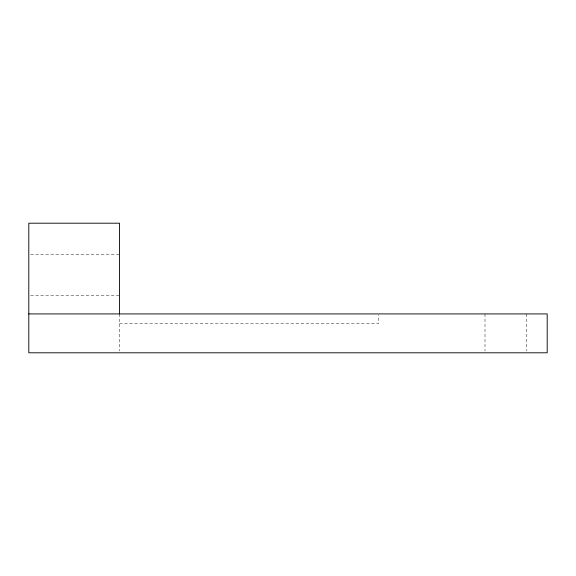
<?xml version="1.0" encoding="UTF-8"?>
<svg xmlns="http://www.w3.org/2000/svg" width="576" height="576" viewBox="0 0 576 576"><rect width="100%" height="100%" fill="white"/><g stroke="black" fill="none" stroke-linecap="round" stroke-linejoin="round"><path stroke-width="0.43" stroke-dasharray="2.88 2.16" d="M30.6 254.304L119.52 254.304M30.6 295.776L119.52 295.776M119.52 323.575L378.72 323.575L378.72 315.122M526.464 313.92L526.464 351.036M484.992 313.92L484.992 351.036M119.52 313.92L119.52 351.036"/><path stroke-width="0.86" d="M28.8 313.92L547.2 313.92L547.2 352.8L28.8 352.8L28.8 223.2L119.52 223.2L119.52 313.92"/></g></svg>
